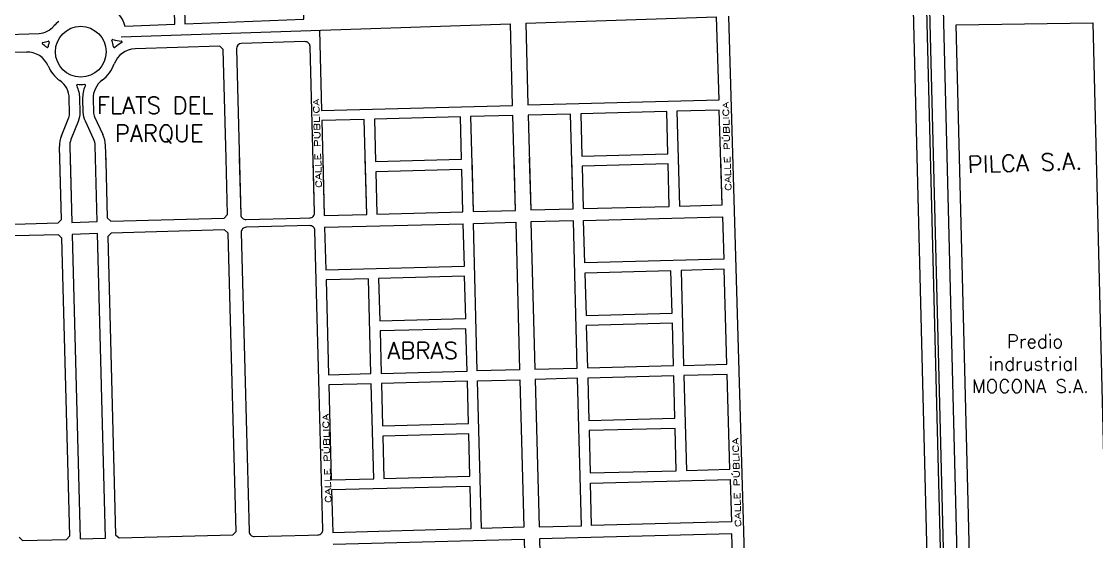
# Model space of a CAD drawing. Header units: millimetres. Extents: x 4374322 to 4409026, y 6503580 to 6534206.
# Drawn here: x 4379450 to 4380729, y 6516377 to 6516995 of the extents above; entities that cross this region are included whole.
import ezdxf

# ---------------------------------------------------------------- set-up
doc = ezdxf.new("R2010")
doc.units = ezdxf.units.MM
for name, color, linetype in [('LINEA CALLE', 252, 'Continuous'), ('NOMBRE BARRIO', 8, 'Continuous'), ('NOMBRE CALLE', 252, 'Continuous')]:
    doc.layers.add(name, color=color, linetype=linetype)
doc.styles.add('ROMANS', font='romans')

msp = doc.modelspace()

# ---------------------------------------------------------------- linework, layer by layer
at = {"layer": 'LINEA CALLE', "transparency": 33554687}
for p, q in [((4380034.4, 6516895.4, -648.1), (4380031.9, 6516992.5, -648.1)), ((4380050, 6516993.1, -648.1), (4380052.6, 6516895.9, -648.1)), ((4380279.8, 6516901.9, -648.1), (4380276.8, 6517000.8, -648.1)), ((4380290.9, 6517001.3, -648.1), (4380313.3, 6516243.2, -648.1)), ((4379241.4, 6516973.7, -648.1), (4379471.4, 6516981, -648.1)), ((4379804.7, 6516984.8, -648.1), (4379807.2, 6516889.4, -648.1)), ((4379456.3, 6516958.8, -648.1), (4379436.3, 6516958.2, -648.1)), ((4379686.2, 6516965.7, -648.1), (4379585.5, 6516962.7, -648.1)), ((4379690.3, 6516961.8, -648.1), (4379686.2, 6516965.7, -648.1)), ((4379693.8, 6516832.3, -648.1), (4379690.3, 6516961.8, -648.1)), ((4379507.7, 6516886.8, -648.1), (4379507.3, 6516903.7, -648.1)), ((4379535.6, 6516902.9, -648.1), (4379536, 6516887.6, -648.1)), ((4379807.2, 6516889.4, -648.1), (4380034.4, 6516895.4, -648.1)), ((4380052.6, 6516895.9, -648.1), (4380279.8, 6516901.9, -648.1)), ((4379498, 6516859.3, -648.1), (4379506.7, 6516880.8, -648.1)), ((4379537.4, 6516881.6, -648.1), (4379547.1, 6516860.6, -648.1)), ((4379857.9, 6516878.6, -648.1), (4379807.5, 6516877.3, -648.1)), ((4379807.5, 6516877.3, -648.1), (4379810.5, 6516764.5, -648.1)), ((4379860.9, 6516765.8, -648.1), (4379857.9, 6516878.6, -648.1)), ((4379972.3, 6516881.7, -648.1), (4379870, 6516879, -648.1)), ((4379870, 6516879, -648.1), (4379871.3, 6516828.6, -648.1)), ((4379973.6, 6516831.3, -648.1), (4379972.3, 6516881.7, -648.1)), ((4380034.7, 6516883.3, -648.1), (4379984.4, 6516882, -648.1)), ((4379984.4, 6516882, -648.1), (4379987.4, 6516769.1, -648.1)), ((4380037.7, 6516770.5, -648.1), (4380034.7, 6516883.3, -648.1)), ((4380103.3, 6516885.1, -648.1), (4380052.9, 6516883.8, -648.1)), ((4380052.9, 6516883.8, -648.1), (4380055.9, 6516771, -648.1)), ((4380106.3, 6516772.3, -648.1), (4380103.3, 6516885.1, -648.1)), ((4380217.6, 6516888.2, -648.1), (4380115.4, 6516885.5, -648.1)), ((4380115.4, 6516885.5, -648.1), (4380116.7, 6516835.1, -648.1)), ((4380219, 6516837.8, -648.1), (4380217.6, 6516888.2, -648.1)), ((4380280.1, 6516889.8, -648.1), (4380229.7, 6516888.5, -648.1)), ((4380229.7, 6516888.5, -648.1), (4380232.7, 6516775.6, -648.1)), ((4380283.4, 6516777, -648.1), (4380280.1, 6516889.8, -648.1)), ((4379498, 6516759.8, -648.1), (4379495.7, 6516846.4, -648.1)), ((4379550.1, 6516847.9, -648.1), (4379550.6, 6516828.5, -648.1)), ((4379498, 6516759.8, -648.1), (4379496.1, 6516832.8, -648.1)), ((4379550.5, 6516832.8, -648.1), (4379550.6, 6516828.5, -648.1)), ((4379550.6, 6516828.5, -648.1), (4379552.4, 6516761.7, -648.1)), ((4379550.6, 6516828.5, -648.1), (4379552.4, 6516761.7, -648.1)), ((4379693.8, 6516832.3, -648.1), (4379693.8, 6516832.8, -648.1)), ((4379695.5, 6516765.5, -648.1), (4379693.8, 6516832.3, -648.1)), ((4379695.5, 6516765.5, -648.1), (4379693.8, 6516832.3, -648.1)), ((4379808.7, 6516832.8, -648.1), (4379810.5, 6516764.5, -648.1)), ((4379860.9, 6516765.8, -648.1), (4379859.1, 6516832.8, -648.1)), ((4379871.2, 6516832.8, -648.1), (4379871.3, 6516828.6, -648.1)), ((4379871.3, 6516828.6, -648.1), (4379973.6, 6516831.3, -648.1)), ((4379871.3, 6516828.6, -648.1), (4379973.6, 6516831.3, -648.1)), ((4379973.6, 6516831.3, -648.1), (4379973.6, 6516832.8, -648.1)), ((4379985.7, 6516832.8, -648.1), (4379987.4, 6516769.1, -648.1)), ((4380037.7, 6516770.5, -648.1), (4380036.1, 6516832.8, -648.1)), ((4380054.2, 6516832.8, -648.1), (4380055.9, 6516771, -648.1)), ((4380106.3, 6516772.3, -648.1), (4380104.7, 6516832.8, -648.1)), ((4380116.7, 6516835.1, -648.1), (4380219, 6516837.8, -648.1)), ((4380231.2, 6516832.8, -648.1), (4380232.7, 6516775.6, -648.1)), ((4380283.4, 6516777, -648.1), (4380281.8, 6516832.8, -648.1)), ((4379973.9, 6516819.2, -648.1), (4379871.7, 6516816.5, -648.1)), ((4379973.9, 6516819.2, -648.1), (4379871.7, 6516816.5, -648.1)), ((4379871.7, 6516816.5, -648.1), (4379873, 6516766.1, -648.1)), ((4379871.7, 6516816.5, -648.1), (4379873, 6516766.1, -648.1)), ((4379975.3, 6516768.8, -648.1), (4379973.9, 6516819.2, -648.1)), ((4379975.3, 6516768.8, -648.1), (4379973.9, 6516819.2, -648.1)), ((4380219.3, 6516825.7, -648.1), (4380117, 6516823, -648.1)), ((4380219.3, 6516825.7, -648.1), (4380117, 6516823, -648.1)), ((4380117, 6516823, -648.1), (4380118.3, 6516772.6, -648.1)), ((4380117, 6516823, -648.1), (4380118.3, 6516772.6, -648.1)), ((4380220.6, 6516775.3, -648.1), (4380219.3, 6516825.7, -648.1)), ((4380220.6, 6516775.3, -648.1), (4380219.3, 6516825.7, -648.1)), ((4380118.3, 6516772.6, -648.1), (4380220.6, 6516775.3, -648.1)), ((4380232.7, 6516775.6, -648.1), (4380283.4, 6516777, -648.1)), ((4379691.6, 6516761.3, -648.1), (4379695.5, 6516765.5, -648.1)), ((4379810.5, 6516764.5, -648.1), (4379860.9, 6516765.8, -648.1)), ((4379873, 6516766.1, -648.1), (4379975.3, 6516768.8, -648.1)), ((4379987.4, 6516769.1, -648.1), (4380037.7, 6516770.5, -648.1)), ((4380055.9, 6516771, -648.1), (4380106.3, 6516772.3, -648.1)), ((4380118.7, 6516758.5, -648.1), (4380283.9, 6516762.9, -648.1)), ((4380283.9, 6516762.9, -648.1), (4380285.4, 6516712.5, -648.1)), ((4379441.7, 6516754.2, -648.1), (4379494.1, 6516755.6, -648.1)), ((4379494.1, 6516755.6, -648.1), (4379498, 6516759.8, -648.1)), ((4379552.4, 6516761.7, -648.1), (4379556.5, 6516757.7, -648.1)), ((4379556.5, 6516757.7, -648.1), (4379691.6, 6516761.3, -648.1)), ((4379810.9, 6516750.4, -648.1), (4379975.6, 6516754.7, -648.1)), ((4379810.9, 6516750.4, -648.1), (4379812.2, 6516700, -648.1)), ((4379977, 6516704.3, -648.1), (4379975.6, 6516754.7, -648.1)), ((4379987.7, 6516755, -648.1), (4380038.1, 6516756.4, -648.1)), ((4379992.4, 6516579.7, -648.1), (4379987.7, 6516755, -648.1)), ((4380038.1, 6516756.4, -648.1), (4380042.7, 6516581, -648.1)), ((4380106.6, 6516758.2, -648.1), (4380056.2, 6516756.8, -648.1)), ((4380056.2, 6516756.8, -648.1), (4380060.9, 6516581.5, -648.1)), ((4380111.3, 6516582.8, -648.1), (4380106.6, 6516758.2, -648.1)), ((4380120.1, 6516708.1, -648.1), (4380118.7, 6516758.5, -648.1)), ((4379494.4, 6516741.5, -648.1), (4379442, 6516740.1, -648.1)), ((4379498.6, 6516737.6, -648.1), (4379494.4, 6516741.5, -648.1)), ((4379503.3, 6516560.7, -648.1), (4379498.6, 6516737.6, -648.1)), ((4379556.9, 6516743.6, -648.1), (4379553, 6516739.5, -648.1)), ((4379553, 6516739.5, -648.1), (4379562.4, 6516384.8, -648.1)), ((4379692, 6516747.2, -648.1), (4379556.9, 6516743.6, -648.1)), ((4379696.1, 6516743.3, -648.1), (4379692, 6516747.2, -648.1)), ((4379705.5, 6516388.6, -648.1), (4379696.1, 6516743.3, -648.1)), ((4380285.4, 6516712.5, -648.1), (4380120.1, 6516708.1, -648.1)), ((4379812.2, 6516700, -648.1), (4379977, 6516704.3, -648.1)), ((4380222.6, 6516698.7, -648.1), (4380120.4, 6516696, -648.1)), ((4380224, 6516648.3, -648.1), (4380222.6, 6516698.7, -648.1)), ((4380285.7, 6516700.4, -648.1), (4380234.7, 6516699, -648.1)), ((4380234.7, 6516699, -648.1), (4380237.7, 6516586.2, -648.1)), ((4380289, 6516587.5, -648.1), (4380285.7, 6516700.4, -648.1)), ((4379862.9, 6516689.2, -648.1), (4379812.5, 6516687.9, -648.1)), ((4379812.5, 6516687.9, -648.1), (4379815.5, 6516575, -648.1)), ((4379865.9, 6516576.4, -648.1), (4379862.9, 6516689.2, -648.1)), ((4379977.3, 6516692.2, -648.1), (4379875, 6516689.5, -648.1)), ((4379875, 6516689.5, -648.1), (4379876.3, 6516639.1, -648.1)), ((4379978.6, 6516641.9, -648.1), (4379977.3, 6516692.2, -648.1)), ((4380120.4, 6516696, -648.1), (4380121.7, 6516645.6, -648.1)), ((4380121.7, 6516645.6, -648.1), (4380224, 6516648.3, -648.1)), ((4379876.3, 6516639.1, -648.1), (4379978.6, 6516641.9, -648.1)), ((4380224.3, 6516636.3, -648.1), (4380122, 6516633.5, -648.1)), ((4380225.6, 6516585.9, -648.1), (4380224.3, 6516636.3, -648.1)), ((4379978.9, 6516629.8, -648.1), (4379876.7, 6516627.1, -648.1)), ((4379876.7, 6516627.1, -648.1), (4379878, 6516576.7, -648.1)), ((4379980.3, 6516579.4, -648.1), (4379978.9, 6516629.8, -648.1)), ((4380122, 6516633.5, -648.1), (4380123.4, 6516583.2, -648.1)), ((4380123.4, 6516583.2, -648.1), (4380225.6, 6516585.9, -648.1)), ((4380237.7, 6516586.2, -648.1), (4380289, 6516587.5, -648.1)), ((4379815.5, 6516575, -648.1), (4379865.9, 6516576.4, -648.1)), ((4379878, 6516576.7, -648.1), (4379980.3, 6516579.4, -648.1)), ((4380042.7, 6516581, -648.1), (4379992.4, 6516579.7, -648.1)), ((4380060.9, 6516581.5, -648.1), (4380111.3, 6516582.8, -648.1)), ((4380111.6, 6516570.8, -648.1), (4380061.2, 6516569.4, -648.1)), ((4380116.2, 6516395.4, -648.1), (4380111.6, 6516570.8, -648.1)), ((4380226, 6516573.8, -648.1), (4380123.7, 6516571.1, -648.1)), ((4380123.7, 6516571.1, -648.1), (4380125, 6516520.7, -648.1)), ((4380227.3, 6516523.4, -648.1), (4380226, 6516573.8, -648.1)), ((4380289.4, 6516575.5, -648.1), (4380238, 6516574.1, -648.1)), ((4380238, 6516574.1, -648.1), (4380241, 6516461.2, -648.1)), ((4380292.7, 6516462.6, -648.1), (4380289.4, 6516575.5, -648.1)), ((4379508, 6516383.4, -648.1), (4379503.3, 6516560.7, -648.1)), ((4379866.2, 6516564.3, -648.1), (4379815.8, 6516562.9, -648.1)), ((4379815.8, 6516562.9, -648.1), (4379818.8, 6516450.1, -648.1)), ((4379869.2, 6516451.4, -648.1), (4379866.2, 6516564.3, -648.1)), ((4379980.6, 6516567.3, -648.1), (4379878.3, 6516564.6, -648.1)), ((4379878.3, 6516564.6, -648.1), (4379879.6, 6516514.2, -648.1)), ((4379981.9, 6516516.9, -648.1), (4379980.6, 6516567.3, -648.1)), ((4379992.7, 6516567.6, -648.1), (4380043.1, 6516568.9, -648.1)), ((4379997.3, 6516392.3, -648.1), (4379992.7, 6516567.6, -648.1)), ((4380043.1, 6516568.9, -648.1), (4380047.7, 6516393.6, -648.1)), ((4380061.2, 6516569.4, -648.1), (4380065.8, 6516394.1, -648.1)), ((4380125, 6516520.7, -648.1), (4380227.3, 6516523.4, -648.1)), ((4379879.6, 6516514.2, -648.1), (4379981.9, 6516516.9, -648.1)), ((4380227.6, 6516511.3, -648.1), (4380125.3, 6516508.6, -648.1)), ((4380125.3, 6516508.6, -648.1), (4380126.7, 6516458.2, -648.1)), ((4380228.9, 6516460.9, -648.1), (4380227.6, 6516511.3, -648.1)), ((4379982.2, 6516504.8, -648.1), (4379880, 6516502.1, -648.1)), ((4379880, 6516502.1, -648.1), (4379881.3, 6516451.7, -648.1)), ((4379983.6, 6516454.4, -648.1), (4379982.2, 6516504.8, -648.1)), ((4380126.7, 6516458.2, -648.1), (4380228.9, 6516460.9, -648.1)), ((4380241, 6516461.2, -648.1), (4380292.7, 6516462.6, -648.1)), ((4380241, 6516461.2, -648.1), (4380292.7, 6516462.6, -648.1)), ((4379818.8, 6516450.1, -648.1), (4379869.2, 6516451.4, -648.1)), ((4379881.3, 6516451.7, -648.1), (4379983.6, 6516454.4, -648.1)), ((4380127, 6516446.1, -648.1), (4380293.1, 6516450.5, -648.1)), ((4380128.3, 6516395.7, -648.1), (4380127, 6516446.1, -648.1)), ((4380293.1, 6516450.5, -648.1), (4380294.6, 6516400.1, -648.1)), ((4379983.9, 6516442.3, -648.1), (4379819.1, 6516438, -648.1)), ((4379819.1, 6516438, -648.1), (4379820.5, 6516387.6, -648.1)), ((4379985.2, 6516392, -648.1), (4379983.9, 6516442.3, -648.1)), ((4379820.5, 6516387.6, -648.1), (4379985.2, 6516392, -648.1)), ((4380047.7, 6516393.6, -648.1), (4379997.3, 6516392.3, -648.1)), ((4380065.8, 6516394.1, -648.1), (4380116.2, 6516395.4, -648.1)), ((4380294.6, 6516400.1, -648.1), (4380128.3, 6516395.7, -648.1)), ((4379447.5, 6516381.8, -648.1), (4379451.6, 6516377.8, -648.1)), ((4379451.6, 6516377.8, -648.1), (4379504, 6516379.2, -648.1)), ((4379504, 6516379.2, -648.1), (4379508, 6516383.4, -648.1)), ((4379562.4, 6516384.8, -648.1), (4379566.5, 6516380.9, -648.1)), ((4379566.5, 6516380.9, -648.1), (4379701.6, 6516384.5, -648.1)), ((4379701.6, 6516384.5, -648.1), (4379705.5, 6516388.6, -648.1)), ((4379820.9, 6516373.5, -648.1), (4380048.1, 6516379.5, -648.1)), ((4380048.1, 6516379.5, -648.1), (4380051.8, 6516240.2, -648.1)), ((4380295, 6516386, -648.1), (4380066.2, 6516380, -648.1)), ((4380066.2, 6516380, -648.1), (4380069.9, 6516240.7, -648.1)), ((4380299.1, 6516247.6, -648.1), (4380295, 6516386, -648.1))]:
    msp.add_line(p, q, dxfattribs=at)
msp.add_lwpolyline([(4379628.1, 6517191.9), (4379552.6, 6517188.9), (4379556.6, 6517012.2, -0.186662), (4379573.4, 6516989.6), (4379632.8, 6516992)], format="xyb", close=True, dxfattribs=at)
for points in [[(4379784.7, 6517058.3), (4379643.4, 6517052.8), (4379644.8, 6516992.4), (4379786.1, 6516998), (4379784.7, 6517058.3)], [(4380600.4, 6515724.5), (4380770.7, 6515729), (4380770.7, 6515729), (4380759.9, 6516157.5), (4380738.2, 6517013.3), (4380551.7, 6517009.7), (4380546.1, 6517009.6), (4380564.1, 6516296.9)], [(4379569.1, 6516976.9), (4380031.9, 6516992.5)], [(4380050, 6516993.1), (4380276.8, 6517000.8)]]:
    msp.add_lwpolyline(points, dxfattribs=at)
at = {"layer": 'LINEA CALLE', "transparency": 33554687, "elevation": -648.1}
for points in [[(4380550.8, 6516280.3, 0.051443), (4380542.7, 6516280.1, -0.603171), (4380541.7, 6516281.6, 0.144294), (4380544.6, 6516290.2, -0.144294), (4380541.7, 6516281.6, 0.603171), (4380542.7, 6516280.1, -0.051443), (4380550.8, 6516280.3, 0.603171), (4380551.8, 6516281.8, -0.161837), (4380548.6, 6516290.3), (4380530.3, 6517009.2), (4380526.3, 6517009.1), (4380544.6, 6516290.2)], [(4379709.4, 6516832.8), (4379711.1, 6516765.3, 0.414214), (4379717.4, 6516759.5), (4379781.2, 6516761.1), (4379793, 6516761.5, 0.414214), (4379798.9, 6516767.7), (4379797.1, 6516832.8)], [(4379804.1, 6516568.7), (4379799.4, 6516746.5, 0.414214), (4379793.2, 6516752.4), (4379717.6, 6516750.4, 0.414214), (4379711.7, 6516744.2), (4379716.4, 6516566.4)], [(4379716.4, 6516566.4), (4379721.1, 6516388.5, 0.414214), (4379727.3, 6516382.6), (4379791.8, 6516384.3), (4379802.9, 6516384.6, 0.414214), (4379808.8, 6516390.8), (4379804.1, 6516568.7)]]:
    msp.add_lwpolyline(points, format="xyb", dxfattribs=at)
at = {"layer": 'LINEA CALLE', "color": 251, "true_color": 0x636466, "transparency": 33554687}
msp.add_lwpolyline([(4380579.1, 6516297.3), (4380561.9, 6516991.1), (4380724.2, 6516993.7), (4380744.9, 6516157.1), (4380755.3, 6515743.6), (4380607, 6515741.2), (4380595.1, 6515756.3), (4380583.5, 6516189.7), (4380596.8, 6516238.3), (4380596.2, 6516255), (4380579.1, 6516297.3)], close=True, dxfattribs=at)
at = {"layer": 'LINEA CALLE', "transparency": 33554687, "elevation": -648.1}
for points in [[(4379711.8, 6516969, 0.413277), (4379705.9, 6516962.8), (4379711.1, 6516765.3, 0.414214), (4379717.4, 6516759.5), (4379781.2, 6516761.1), (4379793, 6516761.5, 0.414214), (4379798.9, 6516767.7), (4379793.6, 6516965.3, 0.415151), (4379787.4, 6516971.2)], [(4379538, 6516847.6, 0.102585), (4379536.2, 6516855.5), (4379526.4, 6516876.5, -0.102585), (4379523.9, 6516887.3), (4379523.5, 6516902.6, -0.105837), (4379526.5, 6516918.8, 0.575364), (4379525.4, 6516920.2, -0.055931), (4379517.1, 6516920.1, 0.572687), (4379516.1, 6516918.7, -0.096753), (4379519.4, 6516904), (4379519.8, 6516887.2, -0.102585), (4379517.9, 6516876.3), (4379509.2, 6516854.8, 0.102585), (4379507.8, 6516846.8), (4379510.2, 6516756.2), (4379540.4, 6516757.2)]]:
    msp.add_lwpolyline(points, format="xyb", close=True, dxfattribs=at)
msp.add_lwpolyline([(4379508.2, 6516832.8), (4379510.2, 6516756.2), (4379540.4, 6516757.2), (4379538.4, 6516832.8)], dxfattribs=at)
msp.add_lwpolyline([(4379540.8, 6516743.1), (4379510.6, 6516742), (4379520.2, 6516379.7), (4379550.4, 6516380.5)], close=True, dxfattribs=at)
at = {"layer": 'LINEA CALLE', "transparency": 33554687}
msp.add_polyline3d([(4380446.7, 6517006.6, 0), (4380510.6, 6517008.7, 0), (4380528.6, 6516296.1, 0)], dxfattribs=at)
msp.add_circle((4379520.9, 6516959.2, -648.1), 30.2, dxfattribs=at)
for centre, radius, start, end in [((4379522.6, 6516957.4, -648.1), 46.8, 126.2424, 136.142), ((4379469.9, 6517005.6, -648.1), 24.7, 273.474, 320.1898), ((4379475.9, 6516969.2, -648.1), 1.01, 98.0276, 236.9726), ((4379444.7, 6516923.9, -648.1), 54, 48.6541, 55.4471), ((4379468.3, 6517016.9, -648.1), 47.3, 279.0669, 286.8324), ((4379482.3, 6516970.7, -648.1), 1.01, 343.4831, 107.8717), ((4379536.6, 6516955.8, -648.1), 55.4, 164.6489, 170.3514), ((4379558.9, 6516972.8, -648.1), 1.01, 71.5295, 199.6529), ((4379522.3, 6516959.6, -648.1), 38, 8.1756, 19.8526), ((4379571.1, 6517009.1, -648.1), 37.3, 251.5295, 266.9195), ((4379588.8, 6516934.2, -648.1), 40.7, 118.4037, 132.1347), ((4379569, 6516970.9, -648.1), 1.01, 341.5942, 86.9195), ((4379569, 6516970.9, -648.1), 1.01, 297.7745, 341.5942), ((4379457.1, 6516931.6, -648.1), 27.2, 23.3876, 91.6988), ((4379481.1, 6516965.2, -648.1), 1.01, 227.1285, 351.5171), ((4379560.8, 6516965.1, -648.1), 1.01, 188.3753, 312.7639), ((4379586.3, 6516935.5, -648.1), 27.2, 91.6988, 160.0099), ((4379520.9, 6516959.2, -648.1), 42.3, 203.3876, 234.0224), ((4379520.9, 6516959.2, -648.1), 42.3, 306.9478, 340.0099), ((4379480.1, 6516903, -648.1), 27.2, 1.5154, 54.0224), ((4379480.1, 6516903, -648.1), 27.2, 1.5154, 54.0224), ((4379562.8, 6516903.7, -648.1), 27.2, 126.9478, 181.5154), ((4379492.6, 6516886.4, -648.1), 15.1, 338.0867, 1.5154), ((4379551.1, 6516888, -648.1), 15.1, 181.5154, 204.9441), ((4379527.9, 6516847.3, -648.1), 32.3, 158.0867, 181.5154), ((4379517.9, 6516847, -648.1), 32.3, 1.5154, 24.9441)]:
    msp.add_arc(centre, radius, start, end, dxfattribs=at)

# ---------------------------------------------------------------- texts
at = {"layer": 'NOMBRE BARRIO', "transparency": 33554687, "attachment_point": 1, "style": 'ROMANS'}
for s, width, heights, insert, char_height in [('\\pi19.183;FLATS DEL \\P\\pi40.612;PARQUE ', 192.652, [66.7], (4379520.9, 6516905.4), 20), ('\\pi85.483;Predio \\P\\pi63.768;indrustrial\\P\\pi43.959;MOCONA S.A.', 240.299, [0], (4380536.4, 6516622.8), 16), ('\\pi12.008;ABRAS', 113.54, [23], (4379873.4, 6516613.8), 20)]:
    msp.add_mtext_dynamic_manual_height_columns(s, width=width, gutter_width=2771.7, heights=heights, dxfattribs=dict(at, insert=insert, char_height=char_height))
at = {"layer": 'NOMBRE BARRIO', "transparency": 33554687, "insert": (4380575.1, 6516834.9), "char_height": 20, "attachment_point": 1, "rotation": 1.9072, "style": 'ROMANS'}
msp.add_mtext_dynamic_manual_height_columns('PILCA S.A.', width=152.489, gutter_width=135, heights=[74.7], dxfattribs=at)
at = {"layer": 'NOMBRE CALLE', "transparency": 33554687, "style": 'ROMANS', "width": 1.5}
for p in [(4379807.4, 6516797.2), (4380294.3, 6516793.6), (4379818.8, 6516422.5), (4380306, 6516393.9)]:
    msp.add_text('CALLE PÚBLICA', height=7, rotation=91.781, dxfattribs=at).set_placement(p)

doc.saveas('drawing.dxf')
